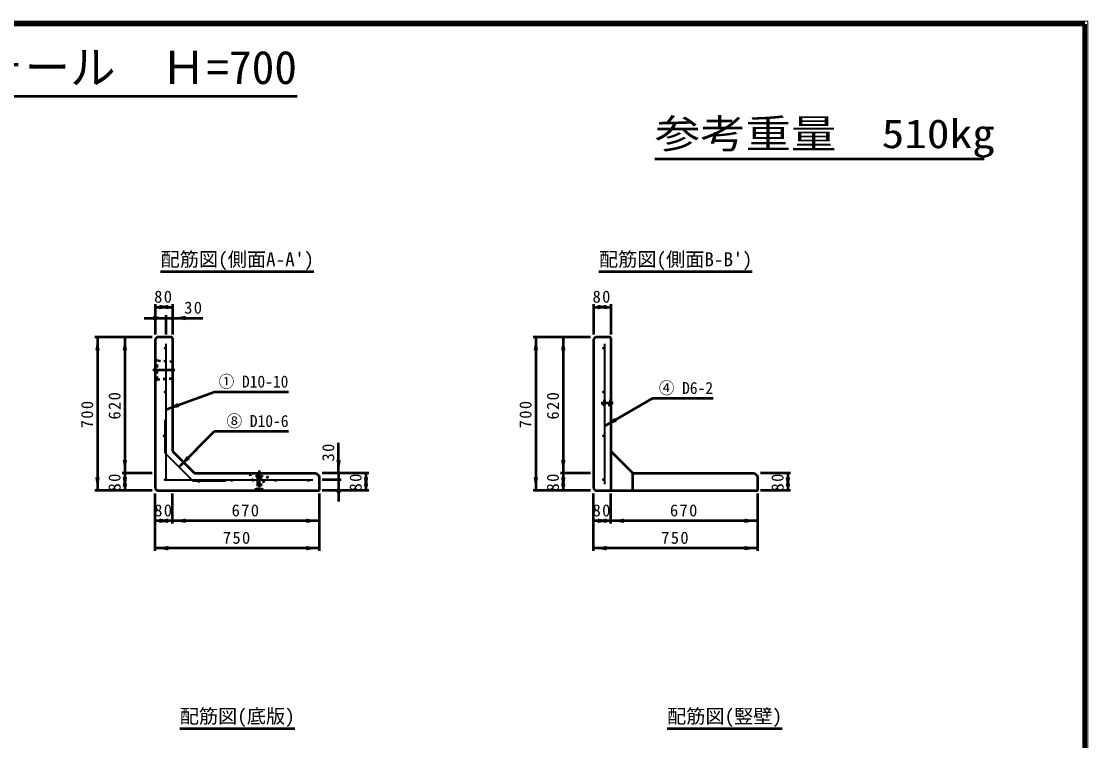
# Model space of a CAD drawing. Units: millimetres, scale not verified. Extents: x 100 to 4105, y 100 to 2870.
# Drawn here: x 2159 to 4105, y 1557 to 2870 of the extents above; entities that cross this region are included whole.
import ezdxf
from ezdxf.enums import TextEntityAlignment as Align

# ---------------------------------------------------------------- set-up
doc = ezdxf.new("R2010")
doc.units = ezdxf.units.MM
doc.header["$LTSCALE"] = 5
doc.linetypes.add('USER1', pattern=[13.4, 10, -1.2, 1, -1.2])
doc.linetypes.add('USER3', pattern=[2.2, 1, -1.2])
doc.layers.add('V-nasSTD', color=7, linetype='Continuous', lineweight=50)
doc.styles.add('ＭＳ ゴシック', font='')
doc.styles.get('ＭＳ ゴシック').set_extended_font_data('MS Gothic')

msp = doc.modelspace()

# ---------------------------------------------------------------- hatches: boundary and pattern name
at = {"layer": 'V-nasSTD'}
for points in [[(2426.92, 2348.552), (2426.92, 2344.552), (2402.92, 2348.552), (2426.92, 2352.552)], [(2410.92, 2348.552), (2410.92, 2352.552), (2434.92, 2348.552), (2410.92, 2344.552)], [(3226.92, 2348.552), (3226.92, 2344.552), (3202.92, 2348.552), (3226.92, 2352.552)], [(3210.92, 2348.552), (3210.92, 2352.552), (3234.92, 2348.552), (3210.92, 2344.552)], [(2398.92, 2328.552), (2398.92, 2332.552), (2422.92, 2328.552), (2398.92, 2324.552)], [(2458.92, 2328.552), (2458.92, 2324.552), (2434.92, 2328.552), (2458.92, 2332.552)], [(2297.92, 2269.552), (2293.92, 2269.552), (2297.92, 2293.552), (2301.92, 2269.552)], [(2347.92, 2269.552), (2343.92, 2269.552), (2347.92, 2293.552), (2351.92, 2269.552)], [(3097.92, 2269.552), (3093.92, 2269.552), (3097.92, 2293.552), (3101.92, 2269.552)], [(3147.92, 2269.552), (3143.92, 2269.552), (3147.92, 2293.552), (3151.92, 2269.552)], [(2445.473, 2169.76), (2446.841, 2166.002), (2422.92, 2161.552), (2444.105, 2173.519)], [(3243.705, 2142.953), (3245.705, 2139.488), (3222.92, 2130.953), (3241.705, 2146.417)], [(2347.92, 2069.552), (2351.92, 2069.552), (2347.92, 2045.552), (2343.92, 2069.552)], [(2463.655, 2073.788), (2466.483, 2070.959), (2446.684, 2056.817), (2460.826, 2076.616)], [(2737.92, 2069.552), (2741.92, 2069.552), (2737.92, 2045.552), (2733.92, 2069.552)], [(3147.92, 2069.552), (3151.92, 2069.552), (3147.92, 2045.552), (3143.92, 2069.552)], [(2347.92, 2021.552), (2343.92, 2021.552), (2347.92, 2045.552), (2351.92, 2021.552)], [(2787.92, 2021.552), (2783.92, 2021.552), (2787.92, 2045.552), (2791.92, 2021.552)], [(3147.92, 2021.552), (3143.92, 2021.552), (3147.92, 2045.552), (3151.92, 2021.552)], [(3557.92, 2021.552), (3553.92, 2021.552), (3557.92, 2045.552), (3561.92, 2021.552)], [(2297.92, 2037.552), (2301.92, 2037.552), (2297.92, 2013.552), (2293.92, 2037.552)], [(2347.92, 2037.552), (2351.92, 2037.552), (2347.92, 2013.552), (2343.92, 2037.552)], [(2737.92, 2009.552), (2733.92, 2009.552), (2737.92, 2033.552), (2741.92, 2009.552)], [(2787.92, 2037.552), (2791.92, 2037.552), (2787.92, 2013.552), (2783.92, 2037.552)], [(3097.92, 2037.552), (3101.92, 2037.552), (3097.92, 2013.552), (3093.92, 2037.552)], [(3147.92, 2037.552), (3151.92, 2037.552), (3147.92, 2013.552), (3143.92, 2037.552)], [(3557.92, 2037.552), (3561.92, 2037.552), (3557.92, 2013.552), (3553.92, 2037.552)], [(2426.92, 1958.552), (2426.92, 1954.552), (2402.92, 1958.552), (2426.92, 1962.552)], [(2410.92, 1958.552), (2410.92, 1962.552), (2434.92, 1958.552), (2410.92, 1954.552)], [(2458.92, 1958.552), (2458.92, 1954.552), (2434.92, 1958.552), (2458.92, 1962.552)], [(2678.92, 1958.552), (2678.92, 1962.552), (2702.92, 1958.552), (2678.92, 1954.552)], [(3226.92, 1958.552), (3226.92, 1954.552), (3202.92, 1958.552), (3226.92, 1962.552)], [(3210.92, 1958.552), (3210.92, 1962.552), (3234.92, 1958.552), (3210.92, 1954.552)], [(3258.92, 1958.552), (3258.92, 1954.552), (3234.92, 1958.552), (3258.92, 1962.552)], [(3478.92, 1958.552), (3478.92, 1962.552), (3502.92, 1958.552), (3478.92, 1954.552)], [(2426.92, 1908.552), (2426.92, 1904.552), (2402.92, 1908.552), (2426.92, 1912.552)], [(2678.92, 1908.552), (2678.92, 1912.552), (2702.92, 1908.552), (2678.92, 1904.552)], [(3226.92, 1908.552), (3226.92, 1904.552), (3202.92, 1908.552), (3226.92, 1912.552)], [(3478.92, 1908.552), (3478.92, 1912.552), (3502.92, 1908.552), (3478.92, 1904.552)]]:
    msp.add_hatch(color=256, dxfattribs=at).paths.add_polyline_path(points)

# ---------------------------------------------------------------- linework, layer by layer
at = {"layer": 'V-nasSTD', "lineweight": 100}
for p, q in [((4100, 2865), (105, 2865)), ((4100, 105), (4100, 2865))]:
    msp.add_line(p, q, dxfattribs=at)
at = {"layer": 'V-nasSTD'}
for p, q in [((1542.628, 2733.465), (2662.372, 2733.465)), ((3314.969, 2619.328), (3916.169, 2619.328)), ((2412.92, 2413.552), (2692.92, 2413.552)), ((3212.92, 2413.552), (3492.92, 2413.552)), ((2402.92, 2353.552), (2402.92, 2298.552)), ((2402.92, 2348.552), (2434.92, 2348.552)), ((2434.92, 2353.552), (2434.92, 2298.552)), ((3202.92, 2353.552), (3202.92, 2298.552)), ((3202.92, 2348.552), (3234.92, 2348.552)), ((3234.92, 2353.552), (3234.92, 2298.552)), ((2382.92, 2328.552), (2422.92, 2328.552)), ((2422.92, 2333.552), (2422.92, 2298.552)), ((2422.92, 2328.552), (2434.92, 2328.552)), ((2434.92, 2328.552), (2489.92, 2328.552)), ((2397.92, 2293.552), (2292.92, 2293.552)), ((2297.92, 2293.552), (2297.92, 2013.552)), ((2347.92, 2293.552), (2347.92, 2045.552)), ((2406.52, 2293.552), (2402.92, 2289.952)), ((2402.92, 2289.952), (2402.92, 2017.152)), ((2432.92, 2293.552), (2406.52, 2293.552)), ((2434.92, 2291.552), (2434.92, 2085.552)), ((3197.92, 2293.552), (3092.92, 2293.552)), ((3097.92, 2293.552), (3097.92, 2013.552)), ((3147.92, 2293.552), (3147.92, 2045.552)), ((3206.52, 2293.552), (3202.92, 2289.952)), ((3202.92, 2289.952), (3202.92, 2017.152)), ((3232.92, 2293.552), (3206.52, 2293.552)), ((3234.92, 2291.552), (3234.92, 2013.552)), ((2422.92, 2161.552), (2511.411, 2193.76)), ((2511.411, 2193.76), (2646.411, 2193.76)), ((3222.92, 2130.953), (3311.411, 2182.043)), ((3311.411, 2182.043), (3421.411, 2182.043)), ((2446.684, 2056.817), (2511.66, 2121.794)), ((2511.66, 2121.794), (2646.66, 2121.794)), ((2434.92, 2085.552), (2474.92, 2045.552)), ((2737.92, 2045.552), (2737.92, 2100.552)), ((3234.92, 2085.552), (3274.92, 2045.552)), ((2397.92, 2045.552), (2342.92, 2045.552)), ((2347.92, 2045.552), (2347.92, 2013.552)), ((2347.92, 2045.552), (2347.92, 2013.552)), ((2474.92, 2045.552), (2696.92, 2045.552)), ((2696.92, 2045.552), (2702.92, 2039.552)), ((2792.92, 2045.552), (2707.92, 2045.552)), ((2737.92, 2045.552), (2737.92, 2033.552)), ((2787.92, 2045.552), (2787.92, 2013.552)), ((3197.92, 2045.552), (3142.92, 2045.552)), ((3147.92, 2045.552), (3147.92, 2013.552)), ((3147.92, 2045.552), (3147.92, 2013.552)), ((3274.92, 2045.552), (3496.92, 2045.552)), ((3274.92, 2013.552), (3274.92, 2045.552)), ((3496.92, 2045.552), (3502.92, 2039.552)), ((3562.92, 2045.552), (3507.92, 2045.552)), ((3557.92, 2045.552), (3557.92, 2013.552)), ((2702.92, 2013.552), (2702.92, 2039.552)), ((2742.92, 2033.552), (2707.92, 2033.552)), ((2737.92, 2033.552), (2737.92, 1993.552)), ((3502.92, 2013.552), (3502.92, 2039.552)), ((2397.92, 2013.552), (2292.92, 2013.552)), ((2402.92, 2017.152), (2406.52, 2013.552)), ((2402.92, 1903.552), (2402.92, 2008.552)), ((2406.52, 2013.552), (2702.92, 2013.552)), ((2434.92, 1953.552), (2434.92, 2008.552)), ((2702.92, 1903.552), (2702.92, 2008.552)), ((2792.92, 2013.552), (2707.92, 2013.552)), ((3197.92, 2013.552), (3092.92, 2013.552)), ((3202.92, 2017.152), (3206.52, 2013.552)), ((3202.92, 1903.552), (3202.92, 2008.552)), ((3206.52, 2013.552), (3502.92, 2013.552)), ((3234.92, 1953.552), (3234.92, 2008.552)), ((3502.92, 1903.552), (3502.92, 2008.552)), ((3562.92, 2013.552), (3507.92, 2013.552)), ((2434.92, 1958.552), (2402.92, 1958.552)), ((2434.92, 1958.552), (2402.92, 1958.552)), ((2702.92, 1958.552), (2434.92, 1958.552)), ((3234.92, 1958.552), (3202.92, 1958.552)), ((3234.92, 1958.552), (3202.92, 1958.552)), ((3502.92, 1958.552), (3234.92, 1958.552)), ((2702.92, 1908.552), (2402.92, 1908.552)), ((3502.92, 1908.552), (3202.92, 1908.552)), ((2447.92, 1579.752), (2657.92, 1579.752)), ((3337.32, 1579.752), (3547.32, 1579.752))]:
    msp.add_line(p, q, dxfattribs=at)
at = {"layer": 'V-nasSTD', "lineweight": 35}
for p, q in [((2422.92, 2281.552), (2422.92, 2033.552)), ((3222.92, 2281.552), (3222.92, 2025.552)), ((2420.92, 2142.581), (2420.92, 2082.581)), ((2420.92, 2082.581), (2471.949, 2031.552)), ((2422.92, 2033.552), (2690.92, 2033.552)), ((2471.949, 2031.552), (2531.949, 2031.552))]:
    msp.add_line(p, q, dxfattribs=at)
at = {"layer": 'V-nasSTD', "linetype": 'USER3'}
for p, q in [((2406.92, 2250.552), (2402.92, 2254.152)), ((2434.92, 2248.552), (2406.92, 2250.552)), ((2406.92, 2216.552), (2406.92, 2250.552)), ((2406.92, 2216.552), (2434.92, 2218.552)), ((2406.92, 2216.552), (2402.92, 2212.952)), ((3220.92, 2169.552), (3220.92, 2177.552)), ((3220.92, 2177.552), (3234.92, 2177.552)), ((3234.92, 2169.552), (3220.92, 2169.552)), ((2587.92, 2041.552), (2597.92, 2041.552)), ((2587.92, 2041.552), (2587.92, 2038.752)), ((2587.92, 2038.752), (2590.12, 2037.552)), ((2587.92, 2038.752), (2597.92, 2038.752)), ((2590.12, 2037.552), (2590.12, 2017.552)), ((2590.12, 2037.552), (2595.72, 2037.552)), ((2595.72, 2037.552), (2597.92, 2038.752)), ((2595.72, 2037.552), (2595.72, 2017.552)), ((2597.92, 2041.552), (2597.92, 2038.752)), ((2585.92, 2015.552), (2590.12, 2017.552)), ((2585.92, 2015.552), (2585.92, 2014.352)), ((2585.92, 2015.552), (2599.92, 2015.552)), ((2585.92, 2014.352), (2599.92, 2014.352)), ((2590.12, 2017.552), (2595.72, 2017.552)), ((2595.72, 2017.552), (2599.92, 2015.552)), ((2599.92, 2015.552), (2599.92, 2014.352))]:
    msp.add_line(p, q, dxfattribs=at)
at = {"layer": 'V-nasSTD', "linetype": 'USER1'}
for p, q in [((2438.92, 2233.552), (2398.92, 2233.552)), ((3216.92, 2173.552), (3238.92, 2173.552)), ((2592.92, 2050.552), (2592.92, 2020.552))]:
    msp.add_line(p, q, dxfattribs=at)
at = {"layer": 'V-nasSTD', "lineweight": 13}
msp.add_lwpolyline([(100, 100), (100, 2870), (4105, 2870), (4105, 100)], close=True, dxfattribs=at)
at = {"layer": 'V-nasSTD', "lineweight": 35}
for centre in [(2421.72, 2273.552), (3221.72, 2273.552), (2421.72, 2193.552), (3221.72, 2193.552), (2419.72, 2113.552), (3221.72, 2113.552), (2421.72, 2033.552), (2482.92, 2030.352), (2542.92, 2032.352), (2622.92, 2032.352), (2682.92, 2032.352), (3221.72, 2033.552)]:
    msp.add_circle(centre, 1.2, dxfattribs=at)
at = {"layer": 'V-nasSTD'}
for centre in [(2432.92, 2291.552), (3232.92, 2291.552)]:
    msp.add_arc(centre, 2, 0, 90, dxfattribs=at)
at = {"layer": 'V-nasSTD', "linetype": 'USER3'}
msp.add_arc((2592.92, 2045.552), 17.2, 180, 0, dxfattribs=at)

# ---------------------------------------------------------------- texts
at = {"layer": 'V-nasSTD', "style": 'ＭＳ ゴシック'}
for s, height, p in [('1ｓｔタッチウォール  Ｈ=700', 60.81, (2102.5, 2816.409)), ("配筋図(側面A-A')", 25.66, (2552.92, 2448.552)), ("配筋図(側面B-B')", 25.66, (3352.92, 2448.552)), ('配筋図(底版)', 25.66, (2552.92, 1614.752)), ('配筋図(竪壁)', 25.66, (3442.32, 1614.752))]:
    msp.add_text(s, height=height, dxfattribs=at).set_placement(p, align=Align.TOP_CENTER)
at = {"layer": 'V-nasSTD', "style": 'ＭＳ ゴシック', "width": 1.15}
msp.add_text('参考重量\u3000510kg', height=52.79, dxfattribs=at).set_placement((3314.969, 2691.328), align=Align.TOP_LEFT)
at = {"layer": 'V-nasSTD', "style": 'ＭＳ ゴシック', "width": 0.95}
for s, p in [('① D10-10', (2582.696, 2223.568)), ('④ D6-2', (3371.855, 2211.851)), ('⑧ D10-6', (2590.025, 2151.602))]:
    msp.add_text(s, height=21.85, dxfattribs=at).set_placement(p, align=Align.TOP_CENTER)
at = {"layer": 'V-nasSTD', "char_height": 21.99, "attachment_point": 2, "style": 'ＭＳ ゴシック'}
for s, insert in [('\\T1.17;80', (2418.92, 2378.552)), ('\\T1.17;80', (3218.92, 2378.552)), ('\\T1.17;30', (2473.67, 2358.552)), ('\\T1.17;80', (2418.92, 1988.552)), ('\\T1.17;670', (2568.92, 1988.552)), ('\\T1.17;80', (3218.92, 1988.552)), ('\\T1.17;670', (3368.92, 1988.552)), ('\\T1.17;750', (2552.92, 1938.552)), ('\\T1.17;750', (3352.92, 1938.552))]:
    msp.add_mtext(s, dxfattribs=dict(at, insert=insert))
at = {"layer": 'V-nasSTD', "char_height": 21.99, "attachment_point": 2, "rotation": 90, "style": 'ＭＳ ゴシック'}
for s, insert in [('\\T1.17;620', (2317.92, 2169.552)), ('\\T1.17;620', (3117.92, 2169.552)), ('\\T1.17;700', (2267.92, 2153.552)), ('\\T1.17;700', (3067.92, 2153.552)), ('\\T1.17;30', (2707.92, 2084.302)), ('\\T1.17;80', (2317.92, 2029.551)), ('\\T1.17;80', (2757.92, 2029.551)), ('\\T1.17;80', (3117.92, 2029.551)), ('\\T1.17;80', (3527.92, 2029.551))]:
    msp.add_mtext(s, dxfattribs=dict(at, insert=insert))

doc.saveas('drawing.dxf')
